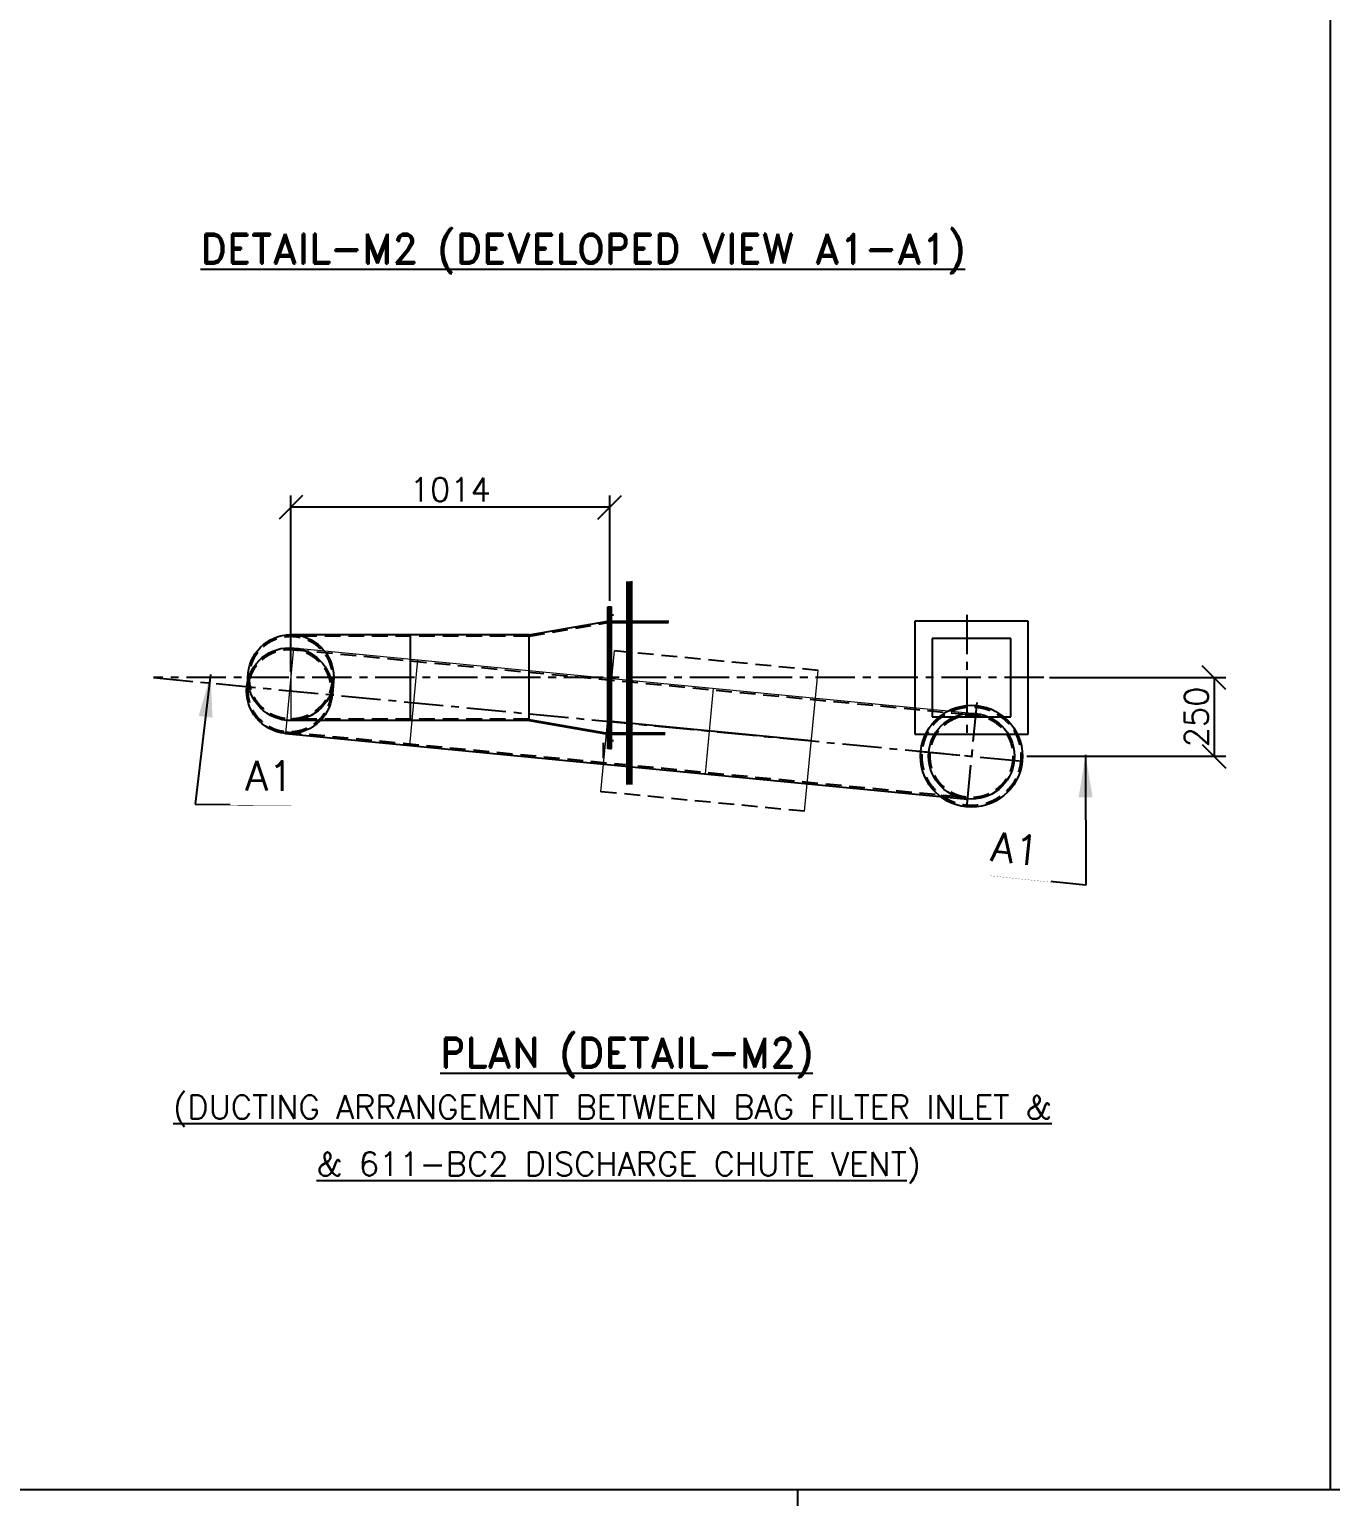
# Model space of a CAD drawing. Header units: inches. Extents: x 0 to 157513, y -28488 to 35640.
# Drawn here: x 70786 to 79060, y 14930 to 24261 of the extents above; entities that cross this region are included whole.
import ezdxf
from ezdxf.enums import TextEntityAlignment as Align

# ---------------------------------------------------------------- set-up
doc = ezdxf.new("R2010")
doc.units = ezdxf.units.IN
doc.header["$LTSCALE"] = 400
doc.header["$MEASUREMENT"] = 0
for name, pattern in [('CENTER', [2, 1.25, -0.25, 0.25, -0.25]), ('DASHED2', [0.375, 0.25, -0.125]), ('HIDDEN', [9.525, 6.35, -3.175]), ('HIDDEN2', [4.7625, 3.175, -1.5875]), ('PHANTOM', [2.5, 1.25, -0.25, 0.25, -0.25, 0.25, -0.25])]:
    doc.linetypes.add(name, pattern=pattern)
for name, color, linetype in [('BF', 8, 'PHANTOM'), ('cen', 1, 'CENTER'), ('hid', 3, 'HIDDEN2')]:
    doc.layers.add(name, color=color, linetype=linetype)
doc.layers.add('R-OBJECT', color=2, linetype='Continuous', lineweight=20)
doc.styles.add('RD', font='ROMAND.SHX')
doc.styles.add('ROMANS', font='romans')
doc.styles.get("Standard").update_dxf_attribs({"font": 'arial.ttf'})
doc.dimstyles.new('SAM2 60 SC', dxfattribs={"dimscale": 60, "dimtxt": 2.5, "dimasz": 2.5, "dimexe": 1.25, "dimexo": 0.625, "dimtad": 1, "dimtoh": 1, "dimdec": 0, "dimdsep": 46, "dimtxsty": 'ROMANS', "dimblk": 'OBLIQUE', "dimcen": 2.5, "dimclrd": 1, "dimclre": 1, "dimclrt": 256, "dimadec": 0, "dimazin": 2, "dimtfac": 1, "dimtdec": 0, "dimtofl": 0, "dimtmove": 0, "dimatfit": 3, "dimfxl": 1, "dimtolj": 1, "dimtzin": 0, "dimarcsym": 1})
doc.dimstyles.new('Shekhar', dxfattribs={"dimscale": 200, "dimtxt": 2.5, "dimasz": 2, "dimexe": 1, "dimexo": 0.25, "dimgap": 1, "dimtad": 1, "dimdec": 0, "dimzin": 0, "dimdsep": 46, "dimtxsty": 'Standard', "dimcen": 0.09, "dimclrd": 1, "dimclre": 1, "dimclrt": 7, "dimadec": 0, "dimazin": 0, "dimtfac": 1, "dimtdec": 0, "dimtmove": 0, "dimatfit": 2, "dimfxl": 1, "dimtolj": 1, "dimtzin": 0, "dimarcsym": 1})

# ---------------------------------------------------------------- blocks, each defined once
blk = doc.blocks.new('_OBLIQUE')
at = {"color": 0, "linetype": 'ByBlock'}
blk.add_line((-0.5, -0.5), (0.5, 0.5), dxfattribs=at)
blk = doc.blocks.new('*D185')
at = {"color": 1, "lineweight": -2}
for p, q in [((72448.4, 20175.8), (72448.4, 21297)), ((74476.4, 20625.8), (74476.4, 21297)), ((74476.4, 21222), (72448.4, 21222))]:
    blk.add_line(p, q, dxfattribs=at)
at = {"layer": 'Defpoints', "color": 0}
for p in [(72448.4, 21222), (74476.4, 20588.3), (72448.4, 20138.3, -297.8)]:
    blk.add_point(p, dxfattribs=at)
at = {"color": 1, "lineweight": -2, "xscale": 150, "yscale": 150, "zscale": 150, "rotation": 180}
blk.add_blockref('_OBLIQUE', (72448.4, 21222), dxfattribs=at)
at = {"color": 1, "lineweight": -2, "xscale": 150, "yscale": 150, "zscale": 150}
blk.add_blockref('_OBLIQUE', (74476.4, 21222), dxfattribs=at)
at = {"insert": (73462.4, 21334.5), "char_height": 150, "attachment_point": 5, "style": 'ROMANS'}
blk.add_mtext('\\A1;1014', dxfattribs=at)
blk = doc.blocks.new('*D359')
at = {"color": 1, "lineweight": -2}
for p, q in [((77272.8, 20138.3), (78393.9, 20138.3)), ((78318.9, 20138.3), (78318.9, 19638.3)), ((77127.9, 19638.3), (78393.9, 19638.3))]:
    blk.add_line(p, q, dxfattribs=at)
at = {"layer": 'Defpoints', "color": 0}
for p in [(77235.3, 20138.3, 297.8), (77090.4, 19638.3, 297.8), (78318.9, 19638.3)]:
    blk.add_point(p, dxfattribs=at)
at = {"color": 1, "lineweight": -2, "xscale": 150, "yscale": 150, "zscale": 150}
for p, rotation in [((78318.9, 20138.3), 90), ((78318.9, 19638.3), 270)]:
    blk.add_blockref('_OBLIQUE', p, dxfattribs=dict(at, rotation=rotation))
at = {"insert": (78206.4, 19888.3), "char_height": 150, "attachment_point": 5, "rotation": 90, "style": 'ROMANS'}
blk.add_mtext('\\A1;250', dxfattribs=at)

msp = doc.modelspace()

# ---------------------------------------------------------------- linework, layer by layer
at = {"ltscale": 10}
for p, q in [((73964.4, 20411.3, 297.8), (74464.4, 20498.3, 297.8)), ((74476.4, 20488.3, 297.8), (74464.4, 20488.3, 297.8)), ((73964.4, 20411.3, 297.8), (72448.4, 20411.3, -300.9)), ((73210.4, 19865.3), (73210.4, 20411.3)), ((73210.4, 19865.3), (73210.4, 20411.3)), ((73964.4, 19865.3, 297.8), (73964.4, 20411.3, 297.8)), ((72414.3, 19783.4, 297.8), (76750.3, 19366.5, 297.8)), ((73964.4, 19865.3, 297.8), (72448.4, 19865.3, -300.9)), ((73964.4, 19865.3, 297.8), (74464.4, 19778.3, 297.8))]:
    msp.add_line(p, q, dxfattribs=at)
at = {"color": 8, "ltscale": 10}
for p, q in [((72175.4, 20138.3), (72169.4, 20087.6, 297.8)), ((72721.4, 20138.3), (72712.5, 20032.2, 297.8))]:
    msp.add_line(p, q, dxfattribs=at)
at = {"color": 2, "ltscale": 10}
msp.add_line((75757.4, 19736.2, 297.8), (74463.4, 19860.7, 297.8), dxfattribs=at)
at = {"color": 8}
msp.add_line((75670.3, 14974.2), (75670.3, 300), dxfattribs=at)
msp.add_lwpolyline([(79059.9, 14974.2), (88624.3, 14974.2), (88624.3, 35339.8)], dxfattribs=at)
at = {"ltscale": 10, "elevation": 297.8}
msp.add_lwpolyline([(74464.4, 20588.3), (74476.4, 20588.3), (74476.4, 19688.3), (74464.4, 19688.3)], close=True, dxfattribs=at)
msp.add_lwpolyline([(74464.4, 20588.3), (74476.4, 20588.3), (74476.4, 19688.3), (74464.4, 19688.3)], close=True, dxfattribs=at)
at = {"ltscale": 10}
for centre, radius in [((72448.4, 20138.3), 273), ((72440.4, 20055.2, 297.8), 273), ((76776.4, 19638.3, 297.8), 324), ((76776.4, 19638.3, 297.8), 273)]:
    msp.add_circle(centre, radius, dxfattribs=at)
at = {"layer": 'BF', "ltscale": 3}
for p, q in [((74587.4, 19459.5, 297.8), (74587.4, 20750.3, 297.8)), ((74599.4, 19459.2, 297.8), (74599.4, 20750.6, 297.8)), ((74604.4, 19459, 297.8), (74604.4, 20750.7, 297.8)), ((74604.4, 20750.7, 297.8), (74604.4, 19459, 297.8)), ((74616.4, 19458.6, 297.8), (74616.4, 20751, 297.8)), ((74593.4, 20701.3, 297.8), (74599.4, 20707.3, 297.8)), ((74593.4, 20501.3, 297.8), (74593.4, 20701.3, 297.8)), ((74599.4, 20701.3, 297.8), (74593.4, 20701.3, 297.8)), ((74604.4, 20651.3, 297.8), (74593.4, 20651.3, 297.8)), ((74599.4, 20707.3, 297.8), (74599.4, 20651.3, 297.8)), ((74465.6, 20538.3, 297.8), (74500.8, 20538.3, 297.8)), ((74476.4, 19688.3, 297.8), (74476.4, 20588.3, 297.8)), ((74476.4, 20588.3, 297.8), (74488.4, 20588.3, 297.8)), ((74476.4, 20552.3, 297.8), (74488.4, 20552.3, 297.8)), ((74488.4, 19688.3, 297.8), (74488.4, 20588.3, 297.8)), ((74604.4, 20551.3, 297.8), (74593.4, 20551.3, 297.8)), ((74599.4, 20501.3, 297.8), (74599.4, 20551.3, 297.8)), ((74476.4, 20524.3, 297.8), (74488.4, 20524.3, 297.8)), ((74593.4, 20501.3, 297.8), (74599.4, 20495.3, 297.8)), ((74599.4, 20501.3, 297.8), (74593.4, 20501.3, 297.8)), ((74593.4, 20179.3, 297.8), (74599.4, 20185.3, 297.8)), ((74593.4, 19979.3, 297.8), (74593.4, 20179.3, 297.8)), ((74599.4, 20179.3, 297.8), (74593.4, 20179.3, 297.8)), ((74599.4, 20185.3, 297.8), (74599.4, 20129.3, 297.8)), ((74604.4, 20129.3, 297.8), (74593.4, 20129.3, 297.8)), ((74604.4, 20029.3, 297.8), (74593.4, 20029.3, 297.8)), ((74593.4, 19979.3, 297.8), (74599.4, 19973.3, 297.8)), ((74599.4, 19979.3, 297.8), (74593.4, 19979.3, 297.8)), ((74599.4, 19979.3, 297.8), (74599.4, 20029.3, 297.8)), ((74433.7, 19723.6, 297.8), (74433.7, 19627, 297.8)), ((74465.6, 19738.3, 297.8), (74500.8, 19738.3, 297.8)), ((74476.4, 19752.3, 297.8), (74488.4, 19752.3, 297.8)), ((74476.4, 19724.3, 297.8), (74488.4, 19724.3, 297.8)), ((74593.4, 19775.3, 297.8), (74599.4, 19781.3, 297.8)), ((74599.4, 19775.3, 297.8), (74593.4, 19775.3, 297.8)), ((74593.4, 19575.3, 297.8), (74593.4, 19775.3, 297.8)), ((74604.4, 19725.3, 297.8), (74593.4, 19725.3, 297.8)), ((74599.4, 19781.3, 297.8), (74599.4, 19725.3, 297.8)), ((74476.4, 19688.3, 297.8), (74488.4, 19688.3, 297.8)), ((74604.4, 19625.3, 297.8), (74593.4, 19625.3, 297.8)), ((74599.4, 19575.3, 297.8), (74599.4, 19625.3, 297.8)), ((74593.4, 19575.3, 297.8), (74599.4, 19569.3, 297.8)), ((74599.4, 19575.3, 297.8), (74593.4, 19575.3, 297.8))]:
    msp.add_line(p, q, dxfattribs=at)
at = {"layer": 'BF', "linetype": 'HIDDEN', "ltscale": 300}
for p, q in [((74476.4, 20498.3, 297.8), (74851.1, 20498.3, 297.8)), ((74476.4, 20488.3, 297.8), (74850.8, 20488.3, 297.8)), ((74476.4, 19788.3, 297.8), (74828.5, 19788.3, 297.8)), ((74476.4, 19778.3, 297.8), (74828.2, 19778.3, 297.8))]:
    msp.add_line(p, q, dxfattribs=at)
at = {"layer": 'BF', "ltscale": 100, "elevation": 297.8}
for points in [[(76416.4, 19778.3), (77136.4, 19778.3), (77136.4, 20498.3), (76416.4, 20498.3)], [(76526.4, 19888.3), (77026.4, 19888.3), (77026.4, 20388.3), (76526.4, 20388.3)]]:
    msp.add_lwpolyline(points, close=True, dxfattribs=at)
at = {"layer": 'BF', "ltscale": 3}
for points in [[(74599.4, 20707.3, 297.8), (74593.4, 20701.3, 297.8), (74599.4, 20701.3, 297.8)], [(74599.4, 20495.3, 297.8), (74593.4, 20501.3, 297.8), (74599.4, 20501.3, 297.8)], [(74599.4, 20185.3, 297.8), (74593.4, 20179.3, 297.8), (74599.4, 20179.3, 297.8)], [(74599.4, 19973.3, 297.8), (74593.4, 19979.3, 297.8), (74599.4, 19979.3, 297.8)], [(74599.4, 19781.3, 297.8), (74593.4, 19775.3, 297.8), (74599.4, 19775.3, 297.8)], [(74599.4, 19569.3, 297.8), (74593.4, 19575.3, 297.8), (74599.4, 19575.3, 297.8)]]:
    msp.add_solid(points, dxfattribs=at)
at = {"layer": 'cen', "ltscale": 0.5}
for p, q in [((76747.6, 20538, 297.8), (76747.6, 19740.4, 297.8)), ((77235.3, 20138.3, 297.8), (71576.3, 20138.3)), ((76434, 19671.2, 297.8), (77118.8, 19605.3, 297.8))]:
    msp.add_line(p, q, dxfattribs=at)
at = {"layer": 'hid', "linetype": 'DASHED2'}
for p, q in [((73964.4, 20401.3, 297.8), (74464.4, 20488.3, 297.8)), ((73964.4, 20401.3, 297.8), (72448.4, 20401.3, -300.9)), ((72465.6, 20317, 297.8), (76801.6, 19900.1, 297.8)), ((75800.5, 20184.2, 297.8), (74506.5, 20308.6, 297.8)), ((72415.3, 19793.4, 297.8), (76751.2, 19376.5, 297.8)), ((73964.4, 19875.3, 297.8), (72448.4, 19875.3, -300.9)), ((75714.4, 19288.3, 297.8), (74420.3, 19412.7, 297.8))]:
    msp.add_line(p, q, dxfattribs=at)
for centre, radius in [((72448.4, 20138.3), 263), ((72440.4, 20055.2, 297.8), 263), ((76776.4, 19638.3, 297.8), 314), ((76776.4, 19638.3, 297.8), 263)]:
    msp.add_circle(centre, radius, dxfattribs=at)
at = {"layer": 'R-OBJECT', "color": 1, "linetype": 'CENTER', "ltscale": 5}
for p, q in [((72448.4, 20411.3), (72448.4, 19865.3)), ((72466.6, 20326.9, 297.8), (72414.3, 19783.4, 297.8)), ((75084.3, 19526.7, 297.8), (75136.5, 20070.2, 297.8))]:
    msp.add_line(p, q, dxfattribs=at)
at = {"layer": 'R-OBJECT', "color": 3, "linetype": 'HIDDEN', "ltscale": 300}
for p, q in [((72466.6, 20326.9, 297.8), (76802.5, 19910, 297.8)), ((73254.9, 20251.1, 297.8), (73202.7, 19707.6, 297.8)), ((74420.3, 19412.7, 297.8), (74506.5, 20308.6, 297.8)), ((75714.4, 19288.3, 297.8), (75800.5, 20184.2, 297.8)), ((73964.4, 19875.3, 297.8), (74464.4, 19788.3, 297.8))]:
    msp.add_line(p, q, dxfattribs=at)

# ---------------------------------------------------------------- texts
for s, height, style, p in [('%%UDETAIL-M2 (DEVELOPED VIEW A1-A1)', 187.5, 'RD', (74304.5, 22772.6, -297.8)), ('%%UPLAN (DETAIL-M2)', 187.5, 'RD', (74583.1, 17659.5, 680.1)), ('%%U(DUCTING ARRANGEMENT BETWEEN BAG FILTER INLET &', 150, 'ROMANS', (74494.2, 17332, 680.1)), ('%%U& 611-BC2 DISCHARGE CHUTE VENT%%U)', 150, 'ROMANS', (74533.1, 16970.8))]:
    msp.add_text(s, height=height, dxfattribs=dict(style=style)).set_placement(p, align=Align.CENTER)

# ---------------------------------------------------------------- dimensions: what is measured, and where the dimension line sits
dim = msp.add_linear_dim(base=(72448.4, 21222, 297.8), p1=(74476.4, 20588.3, 297.8), p2=(72448.4, 20138.3), dimstyle='SAM2 60 SC', override={"dimlfac": 0.5})
dim.commit()
dim.dimension.update_dxf_attribs({"geometry": '*D185', "text_midpoint": (73462.4, 21334.5, 297.8)})
dim = msp.add_linear_dim(base=(78318.9, 19638.3), p1=(77235.3, 20138.3, 297.8), p2=(77090.4, 19638.3, 297.8), angle=90, dimstyle='SAM2 60 SC', override={"dimlfac": 0.5})
dim.commit()
dim.dimension.update_dxf_attribs({"geometry": '*D359', "text_midpoint": (78206.4, 19888.3)})

# ---------------------------------------------------------------- leaders
at = {"annotation_type": 0, "has_hookline": 1, "text_width": 250}
for points, hookline_direction, horizontal_direction in [([(71938.2, 20157.3, 297.8), (71841, 19334.3, 297.8), (72111, 19331.9, 297.8)], 0, (0.999961, -0.008804, 0)), ([(77501.4, 19646.6, 297.8), (77503.5, 18817.8, 297.8), (77235, 18846.5, 297.8)], 1, (0.994355, -0.106106, 0))]:
    msp.add_leader(points, dimstyle='Shekhar', override={"dimscale": 90, "dimasz": 3, "dimgap": 1, "dimtad": 1, "dimtxsty": 'ROMANS', "dimclrt": 256, "dimtfill": 1}, dxfattribs=dict(at, hookline_direction=hookline_direction, horizontal_direction=horizontal_direction))

# ---------------------------------------------------------------- next in the draw order: texts
at = {"char_height": 187.5, "style": 'ROMANS', "bg_fill": 2}
for insert, attachment_point, rotation in [((72159.5, 19421.5, 297.8), 7, 359.49556), ((77197, 18941, 297.8), 9, 353.90912)]:
    msp.add_mtext('A1', dxfattribs=dict(at, insert=insert, attachment_point=attachment_point, rotation=rotation))

# ---------------------------------------------------------------- next in the draw order: linework, layer by layer
at = {"color": 8}
msp.add_lwpolyline([(70687.7, 14974.2), (79059.9, 14974.2), (79059.9, 35339.8)], dxfattribs=at)
at = {"layer": 'cen', "ltscale": 0.5}
for p, q in [((71576.3, 20138.3, 297.8), (76776.4, 19638.3, 297.8)), ((76809.3, 19980.7, 297.8), (76743.5, 19295.8, 297.8))]:
    msp.add_line(p, q, dxfattribs=at)

doc.saveas('drawing.dxf')
